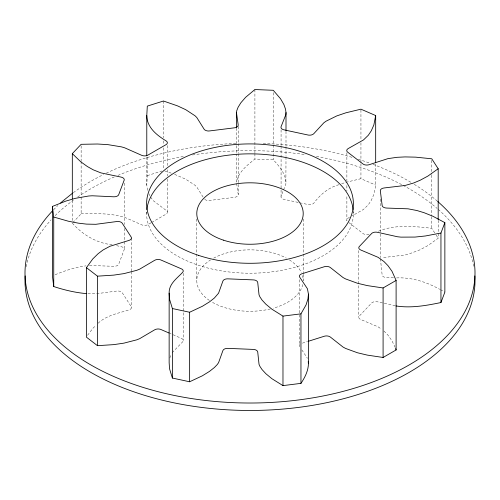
<?xml version="1.0" encoding="UTF-8"?>
<svg xmlns="http://www.w3.org/2000/svg" width="500" height="500" viewBox="0 0 500 500"><rect width="100%" height="100%" fill="white"/><g stroke="black" fill="none" stroke-linecap="round" stroke-linejoin="round"><path stroke-width="0.38" stroke-dasharray="2.5 1.88" d="M147.756 190.369L146.781 185.069L147.306 175.625L147.306 156.1M286 157.069L285.863 184.088L281.075 196.188A4.775 2.756 0 0 0 284.637 199.494L300.519 202.913M375.675 163.969L375.494 187.062L373.869 194.45L371.275 200.35L368.312 204.769L363.531 209.419L352.188 215.831M169.831 357.938L171.025 354.625M87.6 335.269L92.762 328.45L95.981 325.3M72.838 222.606L81.137 213.825L81.137 196.644M172.15 352.7L182.644 341.875A4.775 2.756 0 0 0 180.837 338.119L171.838 334.231M438.188 220.3L438.188 238.263L427.869 245.6L420.163 249.756L408.413 254.194L405.163 254.969L384.119 257.475A4.775 2.756 0 0 0 381.9 258.113M98.131 323.206C106.594 315.25 118.294 313.337 128.95 309.938A4.775 2.756 0 0 0 130.944 306.212L122.481 293.113A4.775 2.756 0 0 0 116.75 291.056L95.8 293.819L87.175 293.663M286 182.062C285.238 173.2 279.169 165.981 273.263 159.806L254.906 159.05C247.3 165.1 238.4 171.956 236.45 182.05L236.45 153.931M151.031 222.819L148.394 224.344A4.775 2.756 0 0 1 141.7 224.838L124.631 217.3L115.988 215.231L107.994 214.163L97.5 213.525L81.137 213.825M151.688 222.438L165.519 214.456A4.775 2.756 0 0 0 166.381 210.588L153.325 200.738L150.538 197.013M349.519 217.344L348.181 218.094A4.775 2.756 0 0 0 346.875 220.75L346.875 195.756M55.175 274.713C65.05 270.656 75.281 267.219 85.913 265.875M338.856 184.719C328.387 187.594 320.163 194.65 313.775 203.225A4.775 2.756 0 0 1 307.325 204.381L301.275 203.075M341.65 183.762L345.144 182.575M378.475 231.2C395.363 224.325 414.119 226.275 431.756 228.306L435.775 234.531M147.306 175.625L161.994 170.994M302.431 343.144L307.562 341.525M345.838 182.338L360.944 178.688L375.675 185.056M89.469 265.462L113.688 266.306A4.775 2.756 0 0 0 118.85 263.8L124 250.138A4.775 2.756 0 0 0 121.106 246.619L116.613 245.681M393.5 277.819L386.606 277.575A4.775 2.756 0 0 1 382.113 274.669L380.381 258.381M396.562 277.925C411.737 277.162 426.556 282.038 439.706 289.281M112.119 244.744C96.569 243.188 82.569 234.669 72.319 223.156M395.294 305.781L377.469 301.819A4.775 2.756 0 0 0 371.287 303.387L359.681 315.656A4.775 2.756 0 0 0 360.744 319.506L378.081 326.838L381.644 329.231M164.7 170.906L171.669 173.294M174.594 174.338L185.738 179.2L195.019 185.281L196.8 187.031L204.1 198.7M169.762 333.331L171.144 333.931M440.387 289.637L444.862 292.15M348.688 222.463L362.594 233.188A4.775 2.756 0 0 0 369.1 234.231M383.956 331.044L387.975 335.175L392 340.806L395.119 347.325M301.863 349.925L307.438 358.288M436.181 235.15L438.188 238.263M148.95 193.762L149.744 195.744M236.669 183.594L238.206 194.412A4.775 2.756 0 0 1 233.863 197.4L210.2 200.369A4.775 2.756 0 0 1 204.444 199.131M431.756 160.356L431.756 174.412M431.756 175.194L431.756 215.806M431.756 216.588L431.756 228.306M380.381 199.019L380.381 257.6M360.944 109.956L360.944 139.631M360.944 142.756L360.944 163.062M360.944 163.844L360.944 178.688M358.8 250.6L358.8 316.988M353.381 212.006L353.381 213.531M346.875 152.794L346.875 180.912M346.875 185.6L346.875 191.069M303.212 218.988L303.212 273.55M303.212 274.325L303.212 280.562A53.212 30.719 0 0 0 302.4 275.231M299.45 279.681L299.45 345.294M286 131.294L286 146.131M286 146.912L286 156.287M281.075 129.794L281.075 145.419M281.075 146.2L281.075 196.188M273.263 92.638L273.263 144.181M273.263 144.963L273.263 159.806M254.906 89.531L254.906 152.8M254.906 153.581L254.906 159.05M238.206 126.463L238.206 142.869M238.206 143.644L238.206 153.019M238.206 153.8L238.206 194.412M236.45 128.156L236.45 153.15M196.788 218.988L196.788 280.562M183.263 273.325L183.263 340.494M167.331 145.519L167.331 166.606M167.331 169.731L167.331 175.975M167.331 179.1L167.331 211.906M163.463 101.019L163.463 137.725M163.463 140.85L163.463 144.756M163.463 147.881L163.463 169.75M146.781 156.956L146.781 185.069M146.619 212.006L146.619 213.531M131.494 238.094L131.494 270.894M131.494 271.675L131.494 307.606M124.2 183.106L124.2 224.5M124.2 228.406L124.2 240.906M124.2 241.688L124.2 248.713M81.137 145.875L81.137 160.719M81.137 161.5L81.137 195.863M72.319 200.506L72.319 220.812M299.719 346.712A4.775 2.756 0 0 1 299.988 344.381M353.225 210.281A103.381 59.688 0 0 1 251.125 273.212A103.381 59.688 0 0 1 146.675 211.581M302.756 284.575A53.212 30.719 0 0 1 273.188 308.212M270.363 308.944A53.212 30.719 0 0 1 212.375 302.288M209.425 300.438A53.212 30.719 0 0 1 210.575 259.931M213.625 258.144A53.212 30.719 0 0 1 286.375 258.144M289.425 259.931A53.212 30.719 0 0 1 301.394 272.613M53.587 209.75A225 129.9 0 0 1 57.825 205.55M73.3 192.694A225 129.9 0 0 1 103.612 174.469M106.256 173.175A225 129.9 0 0 1 236.831 143.438M263.169 143.438A225 129.9 0 0 1 353.169 157.675M358.225 159.225A225 129.9 0 0 1 369.513 163.05M372.956 164.325A225 129.9 0 0 1 411.037 182.394M414.219 184.312A225 129.9 0 0 1 437.081 200.944M26.288 266.675A225 129.9 0 0 1 51.075 219.862M55.144 215.613A225 129.9 0 0 1 62.919 208.394L71.494 201.481A225 129.9 0 0 1 73.3 200.144M77.638 197.062A225 129.9 0 0 1 114.406 176.9M117.888 175.413A225 129.9 0 0 1 183.575 156.45M192.512 154.975A225 129.9 0 0 1 305.988 154.744M316.425 156.45A225 129.9 0 0 1 402.456 185.031M403.137 185.387A225 129.9 0 0 1 437.081 208.394M438.244 209.406A225 129.9 0 0 1 473.713 266.675"/><path stroke-width="0.75" d="M146.781 155.394L146.781 115.556L147.306 106.112L163.463 101.019L177.512 105.869L185.738 109.688L195.019 115.769L196.8 117.519L204.1 129.188A4.775 2.756 0 0 0 210.2 130.856L233.863 127.888A4.775 2.756 0 0 0 238.206 124.9L236.45 112.537L236.812 110.519L238.113 107.219L240.881 102.756L245.619 97.319L254.906 89.531L273.263 90.294L280.538 98.763L283.888 104.537L285.525 109.175L286 112.55L286 130.512M286 112.55L285.863 114.575L281.075 126.675A4.775 2.756 0 0 0 284.637 129.981L307.325 134.869A4.775 2.756 0 0 0 313.775 133.713L323.875 122.762L326.075 121.181L336.756 115.919L345.838 112.819L360.944 109.175L375.675 115.544L375.675 162.406M375.675 115.544L373.869 124.938L371.275 130.838L368.312 135.256L363.531 139.906L348.181 148.581A4.775 2.756 0 0 0 348.081 152.481L362.594 163.675A4.775 2.756 0 0 0 369.1 164.713L387.85 158.656L396.919 157.319L405.094 156.919L415.637 157.15L431.756 158.794L438.188 168.75L438.188 219.519M438.188 168.75L427.869 176.088L420.163 180.244L413.531 183.038L405.163 185.456L384.119 187.963A4.775 2.756 0 0 0 380.381 191.213L382.113 205.156A4.775 2.756 0 0 0 386.606 208.062L408.056 208.819L416.938 210.525L424.188 212.744L432.844 216.225L444.862 222.638L440.95 233.025L425.4 235.975L415.025 237.069L400.981 237.131L397.525 236.762L377.469 232.306A4.775 2.756 0 0 0 371.287 233.875L359.681 246.144A4.775 2.756 0 0 0 360.744 249.994L378.081 257.325L383.956 261.531L387.975 265.663L392 271.294L396.106 280.444L383.088 287.956L367.244 285.587L357.488 283.263L345.619 278.938L343.05 277.55L330.356 267.538A4.775 2.756 0 0 0 323.688 266.925L302.431 273.625A4.775 2.756 0 0 0 299.719 277.2L307.438 288.775L308.444 294.15L307.962 298.875L306.069 304.869L300.956 313.85L300.956 383.363L282.975 385.619L271.863 378.681L265.831 373.681L261.988 369.494L259.894 366.337L259.037 364.369L257.725 351.981A4.775 2.756 0 0 0 252.688 349.387L228.538 348.394A4.775 2.756 0 0 0 222.913 350.544L218.562 362.694L217.231 364.575L214.375 367.531L209.544 371.356L202.344 375.806L189.631 381.769L172.387 378.05L169.537 368.744L169.144 362.656L169.144 293.144C168.8 283.85 176.988 278.394 182.644 272.362A4.775 2.756 0 0 0 180.837 268.606L161.456 260.231A4.775 2.756 0 0 0 154.706 260.287L139.669 269.15L136.788 270.312L123.969 273.619L113.744 275.119L97.469 276.163L86.444 267.656L92.762 258.938L98.131 253.694L103.131 249.938L109.981 246.256L128.95 240.425A4.775 2.756 0 0 0 130.944 236.7L122.481 223.6A4.775 2.756 0 0 0 116.75 221.544L95.8 224.306L86.45 224.112L78.406 223.169L68.406 221.231L53.738 217.031L52.425 206.431L65.906 201.069L75.331 198.337L88.769 195.987L92.269 195.781L113.688 196.794A4.775 2.756 0 0 0 118.85 194.288L124 180.625A4.775 2.756 0 0 0 121.106 177.1L100.894 172.887L93.2 169.806L87.325 166.5L80.725 161.75L72.319 153.644L81.137 144.312L97.5 144.012L107.994 144.65L121.494 146.875L124.631 147.787L141.7 155.325A4.775 2.756 0 0 0 148.394 154.831L165.519 144.944A4.775 2.756 0 0 0 166.381 141.075C156.975 135.312 146.95 127.706 146.781 115.556M308.444 294.15L308.444 363.663C308.275 370.875 304.913 377.5 300.956 383.363M396.037 305.95C410.994 308.331 426.294 305.587 440.95 302.538L444.862 292.15L444.862 222.638M308.294 341.294L323.688 336.438A4.775 2.756 0 0 1 330.356 337.05L343.05 347.062L345.619 348.45L357.488 352.775L367.244 355.1L383.088 357.469L396.106 349.956L396.106 280.444M169.144 293.144L169.537 299.231L172.387 308.538L189.631 312.25L202.344 306.294L209.544 301.844L214.375 298.019L218.562 293.181L222.913 281.031A4.775 2.756 0 0 1 228.538 278.875L252.688 279.875A4.775 2.756 0 0 1 257.725 282.469L259.037 294.856L259.894 296.825L261.988 299.981L265.831 304.169L271.863 309.169L282.975 316.106L300.956 313.85M86.444 267.656L86.444 337.169L97.469 345.675L113.744 344.631L123.969 343.131L136.788 339.825L139.669 338.663L154.706 329.8A4.775 2.756 0 0 1 161.456 329.744L169.069 333.031M86.45 293.625C75.3 292.631 64.356 290.031 53.738 286.544L52.425 275.95L52.425 206.431M395.656 348.638L396.106 349.956M308.225 361.637L308.444 363.663M440.95 233.025L440.95 302.538M383.088 287.956L383.088 357.469M282.975 316.106L282.975 385.619M236.45 112.537L236.45 127.375M189.631 312.25L189.631 381.769M172.387 308.538L172.387 378.05M97.469 276.163L97.469 345.675M72.319 153.644L72.319 198.944M53.738 217.031L53.738 286.544M146.844 209.631A103.381 59.688 0 0 1 250 153.85A103.381 59.688 0 0 1 353.156 209.631M437.663 201.45A225 129.9 0 0 1 402.781 368.481A225 129.9 0 0 1 111.644 375.556A225 129.9 0 0 1 52.569 210.812M60.613 202.975A225 129.9 0 0 1 62.919 200.944L71.494 194.037A225 129.9 0 0 1 72.7 193.137M474.856 275.925A225 129.9 0 0 1 250 410.469A225 129.9 0 0 1 25.144 275.925M198.312 255.294A103.381 59.688 0 0 0 353.381 203.6A103.381 59.688 0 0 0 198.312 151.912A103.381 59.688 0 0 0 198.312 255.294M223.394 240.138A53.212 30.719 0 0 0 303.212 213.531A53.212 30.719 0 0 0 223.394 186.931A53.212 30.719 0 0 0 223.394 240.138"/></g></svg>
